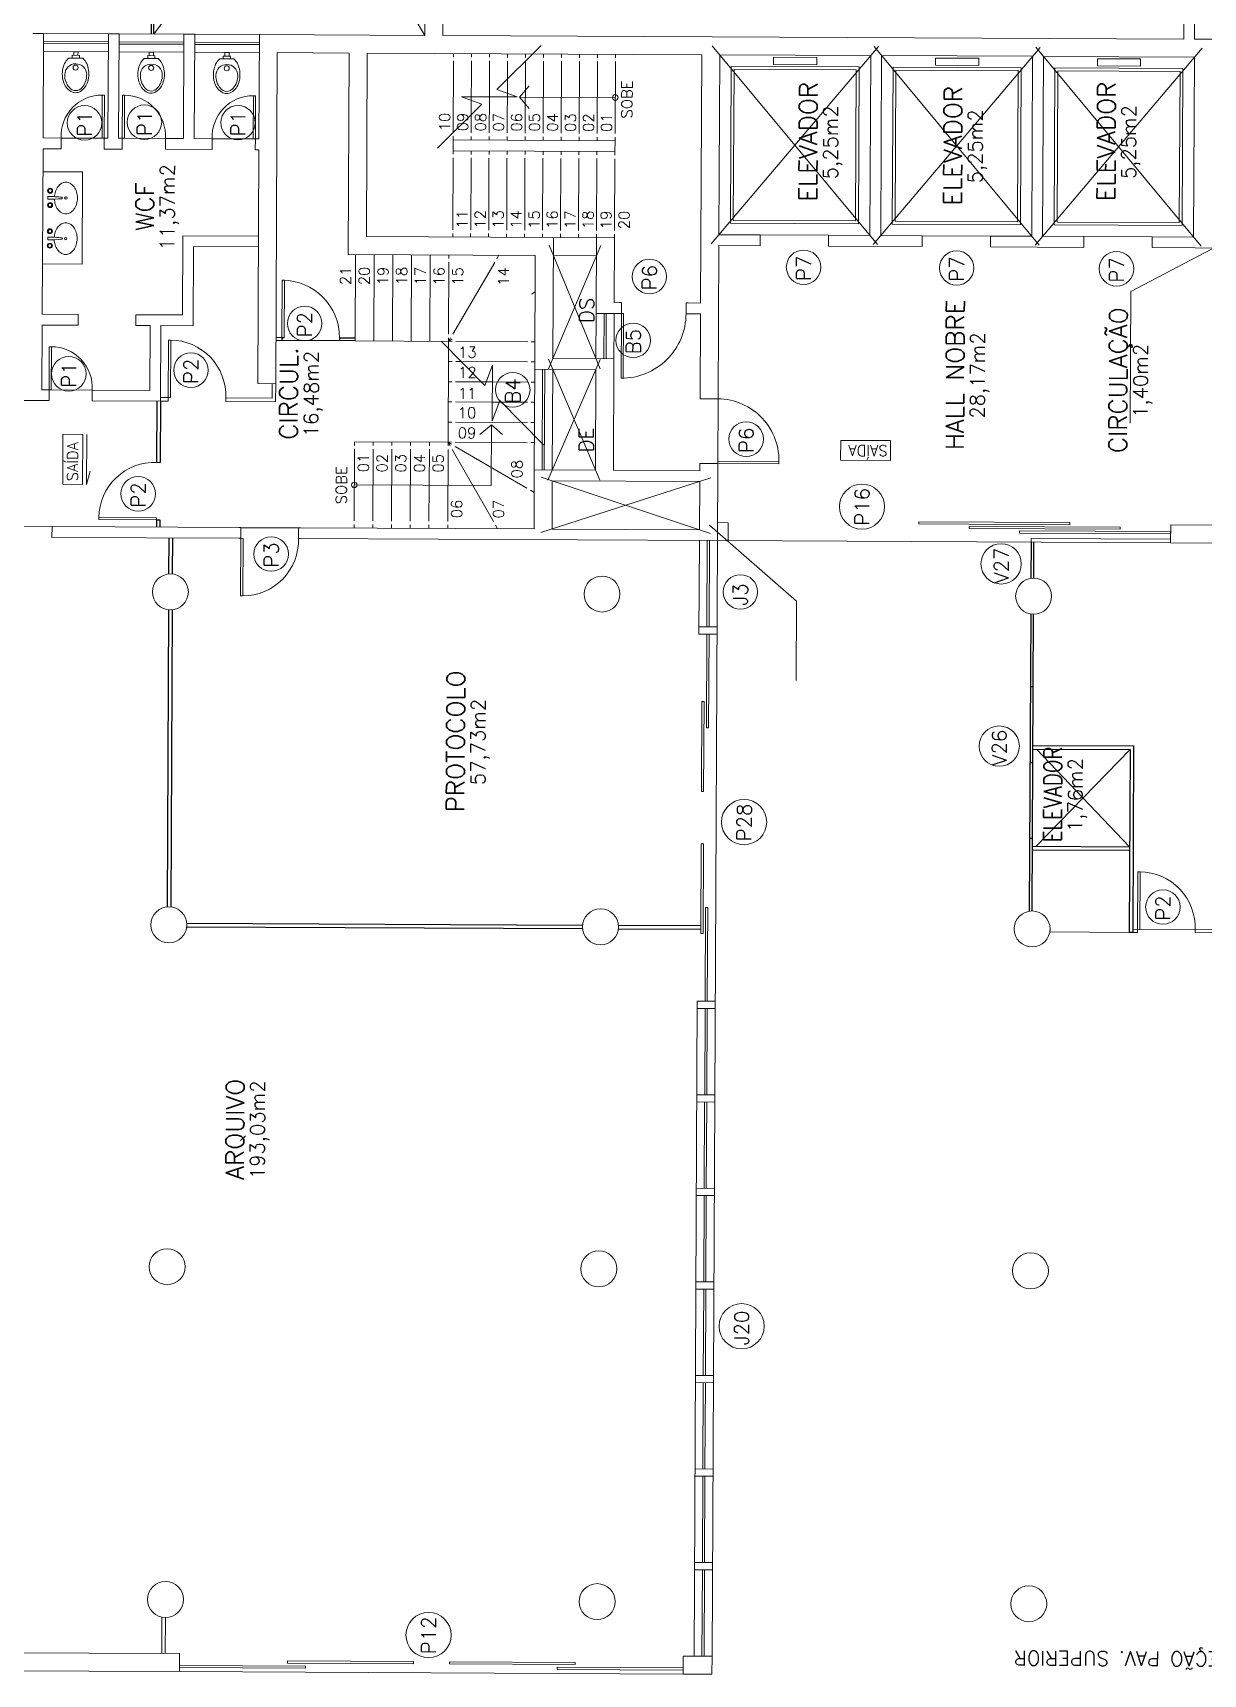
# Model space of a CAD drawing. Extents: x -1057 to 3416, y -340 to 4111.
# Drawn here: x -298.71 to -282.45, y 277.66 to 300.47 of the extents above; entities that cross this region are included whole.
import ezdxf
from ezdxf.enums import TextEntityAlignment as Align

# ---------------------------------------------------------------- set-up
doc = ezdxf.new("R2010")
doc.units = 0
doc.header["$LTSCALE"] = 50
for name, pattern in [('CONTINU', [0]), ('DASHDOT', [1, 0.5, -0.25, 0, -0.25]), ('HIDDEN', [9.525, 6.35, -3.175])]:
    doc.linetypes.add(name, pattern=pattern)
doc.layers.add('0.1', color=8, linetype='Continuous', lineweight=13)
doc.styles.add('80X50', font='romans.shx')
doc.styles.get("Standard").update_dxf_attribs({"font": 'romans.shx'})

# ---------------------------------------------------------------- blocks, each defined once
blk = doc.blocks.new('P90 - parede 25cm')
for points in [[(-0.125, 0.93), (-0.125, 0.9), (0.125, 0.9), (0.125, 0.93)], [(-0.125, -0.03), (-0.125, 0), (0.125, 0), (0.125, -0.03)]]:
    blk.add_lwpolyline(points)
blk.add_lwpolyline([(-0.975, 0.03), (-0.125, 0.03), (-0.125, 0), (-0.975, 0)], close=True)
at = {"color": 8}
blk.add_arc((-0.117, 0.042), 0.859, 90.5007, 182.7724, dxfattribs=at)
blk = doc.blocks.new('P90')
for points in [[(0.075, 0.93), (0.075, 0.9), (-0.075, 0.9), (-0.075, 0.93)], [(0.075, -0.03), (0.075, 0), (-0.075, 0), (-0.075, -0.03)]]:
    blk.add_lwpolyline(points)
blk.add_lwpolyline([(0.975, 0.87), (0.075, 0.87), (0.075, 0.9), (0.975, 0.9)], close=True)
at = {"color": 8}
blk.add_arc((0.075, 0.9), 0.9, 270, 0, dxfattribs=at)
blk = doc.blocks.new('P60')
at = {"color": 252}
blk.add_lwpolyline([(-0.6, 0.06), (0, 0.06), (0, 0.03), (-0.6, 0.03)], close=True, dxfattribs=at)
at = {"color": 8}
blk.add_arc((-0.029, 0.06), 0.571, 87.1025, 180, dxfattribs=at)
blk = doc.blocks.new('Vaso')
for points in [[(0.03, -0.05), (0.03, 0), (-0.03, 0), (-0.03, -0.05)], [(0.05, -0.09), (0.05, -0.05), (-0.05, -0.05), (-0.05, -0.09)]]:
    blk.add_lwpolyline(points)
for points in [[(0.183, -0.31, -0.071776), (0.168, -0.413, -0.083144), (0.129, -0.494, -0.106699), (0.065, -0.552, -0.132564), (-0.002, -0.57, -0.132564), (-0.069, -0.552, -0.106699), (-0.133, -0.494, -0.083144), (-0.172, -0.413, -0.071776), (-0.187, -0.31, -0.071776), (-0.172, -0.207, -0.083144), (-0.133, -0.126, -0.060171), (-0.1, -0.09), (0.096, -0.09, -0.060171), (0.129, -0.126, -0.083144), (0.168, -0.207, -0.071776)], [(-0.088, -0.497, 0.2474), (0, -0.541, 0.2474), (0.088, -0.497, 0.197858), (0.152, -0.318, 0.418329), (0, -0.168, 0.418329), (-0.152, -0.318, 0.197858)]]:
    blk.add_lwpolyline(points, format="xyb", close=True)
blk.add_circle((-0.002, -0.22), 0.0352)
blk = doc.blocks.new('Cuba')
blk.add_lwpolyline([(0.001, 0.05), (-0.007, 0.05, -0.389688), (-0.009, 0.052, -0.017234), (-0.019, 0.248, -0.418769), (-0.017, 0.25), (0.001, 0.25), (0.019, 0.25, -0.418769), (0.021, 0.248, -0.017234), (0.011, 0.052, -0.389688), (0.009, 0.05)], format="xyb", close=True)
blk.add_lwpolyline([(-0.016, 0.16, 0.059592), (-0.087, 0.147, 0.084248), (-0.156, 0.113, 0.106469), (-0.205, 0.058, 0.130159), (-0.22, 0, 0.130159), (-0.205, -0.058, 0.106469), (-0.156, -0.113, 0.084248), (-0.087, -0.147, 0.073281), (0, -0.16, 0.073281), (0.087, -0.147, 0.084248), (0.156, -0.113, 0.106469), (0.205, -0.058, 0.130159), (0.22, 0, 0.130159), (0.205, 0.058, 0.106469), (0.156, 0.113, 0.084248), (0.087, 0.147, 0.058268), (0.018, 0.159, 0.073281)], format="xyb")
for centre, radius in [((-0.099, 0.22), 0.035), ((0.101, 0.22), 0.035), ((0, 0), 0.0175)]:
    blk.add_circle(centre, radius)
at = {"color": 8}
for centre, radius in [((-0.099, 0.22), 0.025), ((-0.099, 0.22), 0.024), ((0.101, 0.22), 0.025), ((0.101, 0.22), 0.024)]:
    blk.add_circle(centre, radius, dxfattribs=at)
blk = doc.blocks.new('ÁREA')
for p in [(0.00005, 0.00376), (0, 0)]:
    blk.add_attdef('COMPARTIMENTO', text='', height=0.0025).set_placement(p, align=Align.CENTER)
at = {"color": 1}
for p in [(-0.00005, -0.00376), (-0.0001, -0.00752)]:
    blk.add_attdef('ÁREA', text='', height=0.002, dxfattribs=at).set_placement(p, align=Align.CENTER)
blk = doc.blocks.new('P80')
for points in [[(0, 0.86), (0, 0.83), (0.15, 0.83), (0.15, 0.86)], [(0, 0), (0, 0.03), (0.15, 0.03), (0.15, 0)]]:
    blk.add_lwpolyline(points)
blk.add_lwpolyline([(-0.8, 0.06), (0, 0.06), (0, 0.03), (-0.8, 0.03)], close=True)
at = {"color": 8}
blk.add_arc((-0.025, 0.056), 0.775, 88.1408, 179.6698, dxfattribs=at)

msp = doc.modelspace()

# ---------------------------------------------------------------- linework, layer by layer
at = {"layer": '0.1', "color": 7}
for p, q in [((-293.264, 300.432), (-293.235, 306.582)), ((-293.014, 300.431), (-292.99, 305.43)), ((-282.708, 301.781), (-282.714, 300.381)), ((-282.558, 301.78), (-282.564, 300.38)), ((-298.714, 300.458), (-298.564, 300.457)), ((-298.571, 299.007), (-298.564, 300.457)), ((-297.671, 299.003), (-297.664, 300.453)), ((-297.664, 300.453), (-297.514, 300.452)), ((-297.521, 299.002), (-297.514, 300.452)), ((-296.621, 298.998), (-296.614, 300.448)), ((-296.614, 300.448), (-296.464, 300.447)), ((-296.471, 298.997), (-296.464, 300.447)), ((-295.571, 298.993), (-295.564, 300.443)), ((-295.564, 300.443), (-293.264, 300.432)), ((-293.014, 300.431), (-282.714, 300.381)), ((-282.564, 300.38), (-281.88, 300.377)), ((-295.338, 295.592), (-295.316, 300.192)), ((-295.316, 300.192), (-294.316, 300.187)), ((-294.316, 300.187), (-294.329, 297.387)), ((-294.066, 300.186), (-294.078, 297.636)), ((-294.066, 300.186), (-289.416, 300.163)), ((-289.432, 296.713), (-289.416, 300.163)), ((-289.178, 297.662), (-289.166, 300.162)), ((-289.166, 300.162), (-287.066, 300.152)), ((-287.078, 297.652), (-287.066, 300.152)), ((-286.928, 297.651), (-286.916, 300.151)), ((-286.916, 300.151), (-284.816, 300.141)), ((-284.828, 297.641), (-284.816, 300.141)), ((-284.678, 297.64), (-284.666, 300.14)), ((-284.666, 300.14), (-282.566, 300.13)), ((-282.578, 297.63), (-282.566, 300.13)), ((-298.571, 299.007), (-298.321, 299.006)), ((-298.322, 298.856), (-298.321, 299.006)), ((-297.721, 299.003), (-297.722, 298.853)), ((-297.721, 299.003), (-297.671, 299.003)), ((-297.521, 299.002), (-297.471, 299.002)), ((-297.471, 299.002), (-297.472, 298.852)), ((-296.872, 298.849), (-296.871, 298.999)), ((-296.871, 298.999), (-296.621, 298.998)), ((-296.471, 298.997), (-296.221, 298.996)), ((-296.222, 298.846), (-296.221, 298.996)), ((-295.621, 298.993), (-295.622, 298.843)), ((-295.621, 298.993), (-295.571, 298.993)), ((-292.871, 299.03), (-292.872, 298.83)), ((-292.871, 298.98), (-290.621, 298.969)), ((-298.583, 296.557), (-298.572, 298.857)), ((-298.572, 298.857), (-298.322, 298.856)), ((-297.722, 298.853), (-297.472, 298.852)), ((-296.872, 298.849), (-296.222, 298.846)), ((-295.622, 298.843), (-295.572, 298.843)), ((-295.588, 295.593), (-295.572, 298.843)), ((-292.872, 298.83), (-290.622, 298.819)), ((-290.622, 298.819), (-290.621, 298.969)), ((-296.633, 296.548), (-296.628, 297.648)), ((-296.628, 297.648), (-295.578, 297.643)), ((-294.078, 297.636), (-290.628, 297.619)), ((-291.486, 295.943), (-291.478, 297.623)), ((-290.883, 296.57), (-290.878, 297.62)), ((-290.632, 296.719), (-290.628, 297.619)), ((-289.178, 297.662), (-288.603, 297.659)), ((-288.603, 297.509), (-288.603, 297.659)), ((-287.653, 297.655), (-287.653, 297.505)), ((-287.653, 297.655), (-287.078, 297.652)), ((-286.928, 297.651), (-286.353, 297.648)), ((-286.353, 297.498), (-286.353, 297.648)), ((-285.403, 297.644), (-285.403, 297.494)), ((-285.403, 297.644), (-284.828, 297.641)), ((-284.678, 297.64), (-284.103, 297.637)), ((-284.103, 297.487), (-284.103, 297.637)), ((-283.153, 297.633), (-283.153, 297.483)), ((-283.153, 297.633), (-282.578, 297.63)), ((-296.484, 296.397), (-296.479, 297.497)), ((-296.479, 297.497), (-295.579, 297.493)), ((-294.329, 297.387), (-291.729, 297.374)), ((-289.189, 295.382), (-289.178, 297.512)), ((-289.178, 297.512), (-288.603, 297.509)), ((-287.653, 297.505), (-286.353, 297.498)), ((-285.403, 297.494), (-284.103, 297.487)), ((-283.153, 297.483), (-281.605, 297.475)), ((-291.737, 295.794), (-291.729, 297.374)), ((-291.479, 297.373), (-290.879, 297.37)), ((-290.632, 296.719), (-290.532, 296.718)), ((-290.533, 296.568), (-290.532, 296.718)), ((-289.632, 296.714), (-289.633, 296.564)), ((-289.632, 296.714), (-289.432, 296.713)), ((-298.583, 296.557), (-298.083, 296.555)), ((-298.084, 296.405), (-298.083, 296.555)), ((-297.284, 296.401), (-297.283, 296.551)), ((-297.283, 296.551), (-296.633, 296.548)), ((-290.533, 296.568), (-290.883, 296.57)), ((-289.633, 296.564), (-289.433, 296.563)), ((-289.439, 295.383), (-289.433, 296.563)), ((-298.588, 295.507), (-298.584, 296.407)), ((-298.584, 296.407), (-298.084, 296.405)), ((-297.284, 296.401), (-297.084, 296.4)), ((-297.088, 295.5), (-297.084, 296.4)), ((-296.939, 295.349), (-296.934, 296.399)), ((-296.934, 296.399), (-296.484, 296.397)), ((-291.737, 295.794), (-290.887, 295.79)), ((-291.486, 295.943), (-290.636, 295.939)), ((-290.894, 294.39), (-290.887, 295.79)), ((-290.644, 294.389), (-290.636, 295.939)), ((-295.588, 295.593), (-295.338, 295.592)), ((-299.989, 295.364), (-298.489, 295.357)), ((-298.588, 295.507), (-298.488, 295.507)), ((-298.488, 295.507), (-298.489, 295.357)), ((-297.889, 295.354), (-297.888, 295.504)), ((-297.889, 295.354), (-296.939, 295.349)), ((-297.888, 295.504), (-297.088, 295.5)), ((-289.189, 295.382), (-289.439, 295.383)), ((-289.444, 294.383), (-289.443, 294.483)), ((-289.443, 294.483), (-289.193, 294.482)), ((-289.198, 293.412), (-289.193, 294.482)), ((-291.747, 293.574), (-291.743, 294.394)), ((-291.743, 294.394), (-290.894, 294.39)), ((-291.497, 293.573), (-291.494, 294.243)), ((-291.494, 294.243), (-289.444, 294.233)), ((-290.644, 294.389), (-289.444, 294.383)), ((-289.447, 293.563), (-289.444, 294.233)), ((-298.448, 293.457), (-298.447, 293.607)), ((-298.447, 293.607), (-295.821, 293.594)), ((-295.821, 293.594), (-295.822, 293.444)), ((-295.021, 293.59), (-295.022, 293.44)), ((-295.021, 293.59), (-291.747, 293.574)), ((-291.497, 293.573), (-289.447, 293.563)), ((-282.897, 293.632), (-282.898, 293.382)), ((-282.897, 293.632), (-279.797, 293.617)), ((-298.448, 293.457), (-295.822, 293.444)), ((-295.022, 293.44), (-289.198, 293.412)), ((-282.898, 293.382), (-279.598, 293.366)), ((-304.273, 277.985), (-296.673, 277.948)), ((-296.673, 277.948), (-296.674, 277.698)), ((-289.673, 277.914), (-289.674, 277.664)), ((-289.673, 277.914), (-289.273, 277.912)), ((-289.274, 277.662), (-289.273, 277.912)), ((-304.274, 277.735), (-296.674, 277.698)), ((-289.674, 277.664), (-289.274, 277.662))]:
    msp.add_line(p, q, dxfattribs=at)
at = {"layer": '0.1', "color": 8, "linetype": 'DASHDOT', "ltscale": 0.3}
for p, q in [((-293.239, 305.582), (-297.034, 300.45)), ((-296.24, 305.491), (-293.264, 300.432)), ((-289.283, 297.537), (-286.96, 300.276)), ((-286.973, 297.526), (-289.27, 300.287)), ((-287.033, 297.527), (-284.71, 300.265)), ((-284.723, 297.515), (-287.02, 300.277)), ((-284.783, 297.516), (-282.46, 300.255)), ((-282.473, 297.505), (-284.77, 300.266)), ((-291.547, 295.8), (-290.818, 297.513)), ((-290.827, 295.797), (-291.538, 297.516)), ((-291.554, 294.253), (-290.826, 295.93)), ((-290.834, 294.25), (-291.546, 295.933)), ((-291.651, 293.524), (-289.29, 294.283)), ((-289.294, 293.512), (-291.648, 294.294)), ((-283.462, 290.509), (-284.769, 289.166)), ((-284.762, 290.516), (-283.469, 289.159))]:
    msp.add_line(p, q, dxfattribs=at)
at = {"layer": '0.1', "color": 8, "linetype": 'CONTINU', "lineweight": -2}
for p, q in [((-297.064, 300.45), (-297.052, 302.9)), ((-297.034, 300.45), (-297.023, 302.896)), ((-295.221, 296.231), (-295.335, 296.232)), ((-294.235, 296.186), (-295.335, 296.192)), ((-295.251, 296.231), (-295.251, 296.191)), ((-294.235, 296.226), (-294.451, 296.227)), ((-294.451, 296.227), (-294.451, 296.187)), ((-296.989, 295.35), (-296.993, 294.5)), ((-296.939, 295.349), (-296.943, 294.499)), ((-296.993, 294.5), (-296.943, 294.499)), ((-296.997, 293.7), (-296.997, 293.6)), ((-296.997, 293.7), (-296.947, 293.699)), ((-296.947, 293.699), (-296.947, 293.599)), ((-295.821, 293.594), (-295.021, 293.59)), ((-296.823, 293.449), (-296.826, 292.948)), ((-296.773, 293.449), (-296.776, 292.947)), ((-296.828, 292.45), (-296.848, 288.324)), ((-296.778, 292.45), (-296.798, 288.324)), ((-284.843, 292.394), (-284.863, 288.263)), ((-284.823, 288.266), (-284.803, 292.391)), ((-284.812, 290.566), (-283.412, 290.559)), ((-283.412, 290.559), (-283.424, 287.969)), ((-284.812, 290.516), (-283.462, 290.509)), ((-283.462, 290.509), (-283.474, 287.969)), ((-284.819, 289.166), (-283.469, 289.159)), ((-284.819, 289.116), (-283.469, 289.109)), ((-296.574, 288.098), (-291.073, 288.071)), ((-296.574, 288.048), (-291.073, 288.021)), ((-290.575, 288.069), (-289.428, 288.063)), ((-290.576, 288.019), (-289.428, 288.013)), ((-283.424, 287.969), (-283.474, 287.969))]:
    msp.add_line(p, q, dxfattribs=at)
at = {"layer": '0.1', "color": 8}
for p, q in [((-298.565, 300.347), (-297.665, 300.343)), ((-298.564, 300.457), (-297.664, 300.453)), ((-297.514, 300.452), (-296.614, 300.448)), ((-296.464, 300.447), (-295.564, 300.443)), ((-297.666, 300.203), (-298.566, 300.207)), ((-297.665, 300.313), (-298.565, 300.317)), ((-296.616, 300.198), (-297.516, 300.202)), ((-297.515, 300.342), (-296.615, 300.338)), ((-296.615, 300.308), (-297.515, 300.312)), ((-295.566, 300.193), (-296.466, 300.197)), ((-296.465, 300.337), (-295.565, 300.333)), ((-295.565, 300.303), (-296.465, 300.307)), ((-292.866, 300.13), (-292.866, 300.18)), ((-292.616, 300.129), (-292.616, 300.179)), ((-292.366, 300.127), (-292.366, 300.177)), ((-292.116, 300.126), (-292.116, 300.176)), ((-291.866, 300.125), (-291.866, 300.175)), ((-291.616, 300.124), (-291.616, 300.174)), ((-291.366, 300.123), (-291.366, 300.173)), ((-291.116, 300.121), (-291.116, 300.171)), ((-290.866, 300.12), (-290.866, 300.17)), ((-290.616, 300.119), (-290.616, 300.169)), ((-291.871, 299.075), (-291.866, 300.075)), ((-291.621, 299.074), (-291.616, 300.074)), ((-291.371, 299.073), (-291.366, 300.073)), ((-291.121, 299.071), (-291.116, 300.071)), ((-290.871, 299.07), (-290.866, 300.07)), ((-290.621, 299.069), (-290.616, 300.069)), ((-292.121, 299.076), (-292.117, 299.826)), ((-291.95, 299.575), (-291.814, 299.732)), ((-292.371, 299.077), (-292.368, 299.577)), ((-290.618, 299.569), (-291.95, 299.575)), ((-291.95, 299.575), (-291.816, 299.417)), ((-292.621, 299.079), (-292.62, 299.329)), ((-298.321, 299.006), (-297.721, 299.003)), ((-297.471, 299.002), (-296.871, 298.999)), ((-296.221, 298.996), (-295.621, 298.993)), ((-292.621, 298.979), (-292.621, 299.029)), ((-292.371, 298.977), (-292.371, 299.027)), ((-292.121, 298.976), (-292.121, 299.026)), ((-291.871, 298.975), (-291.871, 299.025)), ((-291.621, 298.974), (-291.621, 299.024)), ((-291.371, 298.973), (-291.371, 299.023)), ((-291.121, 298.971), (-291.121, 299.021)), ((-290.871, 298.97), (-290.871, 299.02)), ((-290.621, 298.969), (-290.621, 299.019)), ((-292.872, 298.78), (-292.872, 298.83)), ((-292.622, 298.779), (-292.622, 298.829)), ((-292.372, 298.777), (-292.372, 298.827)), ((-292.122, 298.776), (-292.122, 298.826)), ((-291.872, 298.775), (-291.872, 298.825)), ((-291.622, 298.774), (-291.622, 298.824)), ((-291.372, 298.773), (-291.372, 298.823)), ((-291.122, 298.771), (-291.122, 298.821)), ((-290.872, 298.77), (-290.872, 298.82)), ((-290.622, 298.769), (-290.622, 298.819)), ((-298.574, 298.538), (-298.024, 298.536)), ((-298.03, 297.254), (-298.024, 298.536)), ((-292.878, 297.63), (-292.878, 297.68)), ((-292.628, 297.629), (-292.628, 297.679)), ((-292.378, 297.627), (-292.378, 297.677)), ((-292.128, 297.626), (-292.128, 297.676)), ((-291.878, 297.625), (-291.878, 297.675)), ((-291.628, 297.624), (-291.628, 297.674)), ((-291.478, 297.623), (-290.628, 297.619)), ((-291.378, 297.623), (-291.378, 297.673)), ((-291.128, 297.621), (-291.128, 297.671)), ((-290.878, 297.62), (-290.878, 297.67)), ((-290.628, 297.619), (-290.628, 297.669)), ((-288.603, 297.659), (-287.653, 297.655)), ((-285.403, 297.644), (-286.353, 297.648)), ((-283.153, 297.633), (-284.103, 297.637)), ((-298.58, 297.256), (-298.03, 297.254)), ((-290.886, 295.94), (-290.883, 296.57)), ((-290.776, 295.94), (-290.773, 296.57)), ((-290.746, 295.94), (-290.743, 296.57)), ((-290.637, 295.789), (-290.633, 296.569)), ((-296.827, 296.199), (-296.832, 295.349)), ((-292.942, 294.73), (-292.935, 296.077)), ((-292.936, 295.9), (-292.886, 295.9)), ((-292.836, 295.9), (-292.759, 295.899)), ((-291.786, 295.895), (-291.736, 295.894)), ((-291.743, 294.394), (-291.737, 295.794)), ((-291.634, 294.394), (-291.627, 295.794)), ((-291.604, 294.394), (-291.597, 295.794)), ((-291.494, 294.393), (-291.487, 295.793)), ((-295.388, 295.592), (-295.389, 295.392)), ((-295.338, 295.592), (-295.339, 295.342)), ((-292.938, 295.62), (-292.888, 295.62)), ((-292.838, 295.62), (-292.326, 295.617)), ((-291.788, 295.615), (-291.738, 295.614)), ((-297.888, 295.504), (-298.488, 295.507)), ((-296.939, 295.399), (-296.801, 295.399)), ((-296.939, 295.349), (-296.832, 295.349)), ((-296.031, 295.395), (-296.032, 295.345)), ((-296.032, 295.345), (-295.339, 295.342)), ((-296.031, 295.395), (-295.389, 295.392)), ((-292.939, 295.34), (-292.889, 295.34)), ((-292.839, 295.34), (-292.327, 295.337)), ((-291.789, 295.335), (-291.739, 295.334)), ((-289.193, 294.482), (-289.189, 295.382)), ((-292.94, 295.06), (-292.89, 295.06)), ((-292.84, 295.06), (-291.84, 295.055)), ((-292.34, 295.021), (-292.499, 294.887)), ((-292.34, 295.021), (-292.345, 294.177)), ((-292.34, 295.021), (-292.184, 294.886)), ((-291.79, 295.055), (-291.74, 295.054)), ((-294.247, 293.686), (-294.242, 294.686)), ((-294.242, 294.786), (-292.892, 294.78)), ((-294.242, 294.736), (-294.242, 294.786)), ((-293.987, 293.685), (-293.982, 294.685)), ((-293.982, 294.735), (-293.982, 294.785)), ((-293.727, 293.684), (-293.722, 294.684)), ((-293.722, 294.734), (-293.722, 294.784)), ((-293.467, 293.683), (-293.462, 294.683)), ((-293.462, 294.733), (-293.462, 294.783)), ((-293.207, 293.681), (-293.202, 294.681)), ((-293.202, 294.731), (-293.202, 294.781)), ((-292.947, 293.68), (-292.942, 294.68)), ((-292.942, 294.78), (-292.913, 294.73)), ((-292.942, 294.78), (-292.892, 294.751)), ((-292.884, 294.68), (-292.312, 293.677)), ((-292.842, 294.78), (-291.842, 294.775)), ((-292.842, 294.722), (-291.845, 294.14)), ((-291.792, 294.775), (-291.742, 294.774)), ((-294.245, 294.186), (-292.345, 294.177)), ((-291.795, 294.111), (-291.745, 294.081)), ((-298.447, 293.607), (-299.447, 293.612)), ((-294.247, 293.586), (-294.247, 293.636)), ((-293.987, 293.585), (-293.987, 293.635)), ((-293.727, 293.584), (-293.727, 293.634)), ((-293.467, 293.583), (-293.467, 293.633)), ((-293.207, 293.581), (-293.207, 293.631)), ((-292.947, 293.58), (-292.947, 293.63)), ((-292.283, 293.627), (-292.255, 293.577)), ((-289.448, 293.413), (-289.454, 292.113)), ((-289.344, 292.213), (-289.338, 293.413)), ((-289.308, 293.413), (-289.314, 292.213)), ((-289.198, 293.412), (-289.273, 277.912)), ((-282.898, 293.382), (-289.198, 293.412)), ((-284.838, 293.441), (-282.898, 293.432)), ((-284.838, 293.391), (-284.838, 293.441)), ((-289.454, 292.213), (-289.204, 292.212)), ((-289.454, 292.113), (-289.204, 292.112)), ((-289.351, 290.813), (-289.344, 292.113)), ((-289.314, 292.113), (-289.321, 290.813)), ((-289.321, 290.813), (-289.351, 290.813)), ((-289.369, 287.013), (-289.363, 288.313)), ((-289.333, 288.313), (-289.363, 288.313)), ((-289.333, 288.313), (-289.339, 287.013)), ((-279.074, 287.988), (-283.424, 288.009)), ((-289.523, 277.913), (-289.479, 287.013)), ((-289.48, 286.913), (-289.23, 286.912)), ((-289.479, 287.013), (-289.229, 287.012)), ((-289.375, 285.713), (-289.37, 286.913)), ((-289.34, 286.913), (-289.345, 285.713)), ((-289.486, 285.613), (-289.236, 285.612)), ((-289.485, 285.713), (-289.235, 285.712)), ((-289.382, 284.413), (-289.376, 285.613)), ((-289.346, 285.613), (-289.352, 284.413)), ((-289.492, 284.413), (-289.242, 284.412)), ((-289.492, 284.313), (-289.242, 284.312)), ((-289.388, 283.113), (-289.382, 284.313)), ((-289.352, 284.313), (-289.358, 283.113)), ((-289.498, 283.113), (-289.248, 283.112)), ((-289.498, 283.013), (-289.248, 283.012)), ((-289.394, 281.813), (-289.388, 283.013)), ((-289.358, 283.013), (-289.364, 281.813)), ((-289.505, 281.713), (-289.255, 281.712)), ((-289.504, 281.813), (-289.254, 281.812)), ((-289.401, 280.513), (-289.395, 281.713)), ((-289.365, 281.713), (-289.371, 280.513)), ((-289.511, 280.513), (-289.261, 280.512)), ((-289.511, 280.413), (-289.261, 280.412)), ((-289.407, 279.213), (-289.401, 280.413)), ((-289.371, 280.413), (-289.377, 279.213)), ((-289.517, 279.213), (-289.267, 279.212)), ((-289.517, 279.113), (-289.267, 279.112)), ((-289.413, 277.913), (-289.407, 279.113)), ((-289.377, 279.113), (-289.383, 277.913)), ((-296.674, 277.698), (-289.674, 277.664))]:
    msp.add_line(p, q, dxfattribs=at)
at = {"layer": '0.1', "color": 8, "linetype": 'DASHDOT', "ltscale": 0.2}
for p, q in [((-292.871, 299.08), (-292.866, 300.08)), ((-292.62, 299.329), (-292.616, 300.079)), ((-292.368, 299.577), (-292.366, 300.077)), ((-292.117, 299.826), (-292.116, 300.076)), ((-292.877, 297.73), (-292.873, 298.73)), ((-292.627, 297.729), (-292.623, 298.729)), ((-292.377, 297.727), (-292.373, 298.727)), ((-292.127, 297.726), (-292.123, 298.726)), ((-291.877, 297.725), (-291.873, 298.725)), ((-291.627, 297.724), (-291.623, 298.724)), ((-291.377, 297.723), (-291.373, 298.723)), ((-291.127, 297.721), (-291.123, 298.721)), ((-290.877, 297.72), (-290.873, 298.72)), ((-290.627, 297.719), (-290.623, 298.719)), ((-294.235, 296.186), (-294.229, 297.386)), ((-293.975, 296.185), (-293.969, 297.385)), ((-293.715, 296.184), (-293.709, 297.384)), ((-293.455, 296.183), (-293.449, 297.383)), ((-293.195, 296.181), (-293.189, 297.381)), ((-292.934, 296.28), (-292.93, 297.28)), ((-292.929, 297.33), (-292.929, 297.38)), ((-292.877, 296.28), (-292.294, 297.277)), ((-292.265, 297.327), (-292.236, 297.377)), ((-291.782, 296.838), (-291.732, 296.867)), ((-294.235, 296.186), (-292.885, 296.18)), ((-292.935, 296.18), (-292.906, 296.23)), ((-292.935, 296.077), (-292.935, 296.23)), ((-292.935, 296.18), (-292.885, 296.209)), ((-292.835, 296.18), (-291.835, 296.175)), ((-291.785, 296.175), (-291.735, 296.174)), ((-292.759, 295.899), (-291.836, 295.895)), ((-292.326, 295.617), (-291.838, 295.615)), ((-292.327, 295.337), (-291.839, 295.335))]:
    msp.add_line(p, q, dxfattribs=at)
at = {"layer": '0.1', "color": 8, "linetype": 'CONTINU'}
for p, q in [((-283.451, 296.875), (-281.23, 298.041)), ((-283.451, 296.875), (-283.46, 295.045)), ((-297.965, 294.888), (-297.968, 294.194)), ((-297.968, 294.194), (-297.916, 294.376)), ((-289.307, 293.629), (-288.098, 292.569)), ((-288.098, 292.569), (-288.103, 291.468))]:
    msp.add_line(p, q, dxfattribs=at)
at = {"layer": '0.1', "color": 8, "linetype": 'HIDDEN', "ltscale": 0.02}
for p, q in [((-289.047, 293.661), (-289.197, 293.662)), ((-289.048, 293.411), (-289.047, 293.661)), ((-296.921, 278.454), (-296.923, 277.949)), ((-296.871, 278.449), (-296.873, 277.949))]:
    msp.add_line(p, q, dxfattribs=at)
at = {"layer": '0.1', "color": 8}
for points in [[(-293.088, 298.865), (-292.472, 299.475), (-292.755, 299.579), (-291.982, 299.576), (-292.265, 299.68), (-291.649, 300.29)], [(-296.827, 296.199), (-296.797, 296.199), (-296.801, 295.399)], [(-291.614, 294.743), (-292.224, 295.359), (-292.329, 295.077), (-292.325, 295.849), (-292.43, 295.567), (-293.039, 296.182)], [(-283.424, 287.969), (-283.357, 287.969), (-283.353, 288.809)], [(-283.353, 288.809), (-283.323, 288.809), (-283.327, 288.009)], [(-284.578, 287.975), (-283.474, 287.969)], [(-282.557, 288.005), (-282.557, 287.965), (-279.071, 287.948)]]:
    msp.add_lwpolyline(points, dxfattribs=at)
for points in [[(-288.416, 300.028), (-288.416, 300.128), (-287.816, 300.125), (-287.816, 300.025)], [(-286.166, 300.017), (-286.166, 300.117), (-285.566, 300.115), (-285.566, 300.015)], [(-289.017, 297.821), (-289.006, 300.001), (-287.226, 299.993), (-287.237, 297.813)], [(-288.977, 297.861), (-288.967, 299.961), (-287.267, 299.953), (-287.277, 297.853)], [(-286.767, 297.81), (-286.756, 299.99), (-284.976, 299.982), (-284.987, 297.802)], [(-286.727, 297.85), (-286.717, 299.95), (-285.017, 299.942), (-285.027, 297.842)], [(-284.517, 297.799), (-284.506, 299.979), (-282.726, 299.971), (-282.737, 297.791)], [(-284.477, 297.839), (-284.467, 299.939), (-282.767, 299.931), (-282.777, 297.831)], [(-283.916, 300.007), (-283.916, 300.107), (-283.316, 300.104), (-283.316, 300.004)], [(-295.251, 296.231), (-295.247, 297.031), (-295.217, 297.031), (-295.221, 296.231)], [(-297.797, 293.734), (-296.997, 293.73), (-296.997, 293.7), (-297.797, 293.704)], [(-284.297, 293.633), (-284.297, 293.663), (-286.397, 293.673), (-286.397, 293.643)], [(-283.597, 293.57), (-283.597, 293.6), (-285.697, 293.61), (-285.697, 293.58)], [(-282.898, 293.507), (-282.898, 293.537), (-284.998, 293.547), (-284.998, 293.517)], [(-289.413, 291.175), (-289.383, 291.175), (-289.389, 289.925), (-289.419, 289.925)], [(-289.428, 287.951), (-289.398, 287.951), (-289.392, 289.201), (-289.422, 289.201)], [(-296.674, 277.753), (-296.674, 277.783), (-294.924, 277.774), (-294.924, 277.744)], [(-295.174, 277.816), (-295.173, 277.846), (-293.423, 277.837), (-293.424, 277.807)], [(-291.174, 277.796), (-291.174, 277.826), (-292.923, 277.835), (-292.924, 277.805)], [(-289.674, 277.719), (-289.674, 277.749), (-291.424, 277.758), (-291.424, 277.728)]]:
    msp.add_lwpolyline(points, close=True, dxfattribs=at)
at = {"layer": '0.1', "color": 8, "linetype": 'CONTINU'}
for points in [[(-298.023, 294.194), (-298.02, 294.888), (-298.295, 294.89), (-298.298, 294.196)], [(-286.79, 294.801), (-287.484, 294.804), (-287.485, 294.529), (-286.791, 294.526)]]:
    msp.add_lwpolyline(points, close=True, dxfattribs=at)
at = {"layer": '0.1', "color": 8, "linetype": 'CONTINU', "lineweight": -2}
for points in [[(-284.838, 293.391), (-284.841, 292.888)], [(-284.801, 292.891), (-284.798, 293.391)], [(-284.848, 291.385), (-284.808, 291.385)], [(-284.853, 290.328), (-284.813, 290.328)], [(-284.818, 289.272), (-284.858, 289.272)]]:
    msp.add_lwpolyline(points, dxfattribs=at)
at = {"layer": '0.1', "color": 8}
for centre, radius in [((-297.995, 299.216), 0.24), ((-297.163, 299.225), 0.24), ((-295.862, 299.219), 0.24), ((-290.618, 299.569), 0.0387), ((-288, 297.21), 0.24), ((-285.872, 297.2), 0.24), ((-283.65, 297.189), 0.24), ((-290.144, 297.081), 0.24), ((-294.936, 296.429), 0.24), ((-290.368, 296.194), 0.24), ((-296.516, 295.78), 0.24), ((-298.214, 295.729), 0.24), ((-292.043, 295.508), 0.24), ((-288.798, 294.822), 0.24), ((-297.25, 294.062), 0.24), ((-294.245, 294.186), 0.0387), ((-287.188, 293.884), 0.314), ((-295.401, 293.226), 0.24), ((-285.254, 293.089), 0.28), ((-288.879, 292.699), 0.24), ((-285.28, 290.557), 0.28), ((-288.827, 289.501), 0.314), ((-283.005, 288.321), 0.24), ((-288.861, 282.497), 0.314), ((-293.213, 278.206), 0.314)]:
    msp.add_circle(centre, radius, dxfattribs=at)
at = {"layer": '0.1', "color": 7}
for centre in [(-296.802, 292.699), (-290.802, 292.67), (-284.802, 292.641), (-296.824, 288.074), (-290.824, 288.045), (-284.824, 288.016), (-296.847, 283.324), (-290.847, 283.295), (-284.847, 283.266), (-296.869, 278.699), (-290.869, 278.67), (-284.87, 278.641)]:
    msp.add_circle(centre, 0.25, dxfattribs=at)
at = {"layer": '0.1', "color": 8}
for centre, radius, start, end in [((-295.251, 296.231), 0.8, 359.7233, 89.7233), ((-296.806, 295.424), 0.775, 357.8641, 89.3931), ((-297.022, 293.725), 0.775, 87.8641, 179.3931), ((-283.331, 288.034), 0.775, 357.8641, 89.3931)]:
    msp.add_arc(centre, radius, start, end, dxfattribs=at)

# ---------------------------------------------------------------- block references
for name, p, rotation in [('Vaso', (-298.116, 300.205), 359.7232820208157), ('Vaso', (-297.066, 300.2), 359.7232820208157), ('Vaso', (-296.016, 300.195), 359.7232820208157), ('P60', (-297.501, 299.002), 269.7232820208157), ('Cuba', (-298.254, 298.172), 89.72328202081573), ('Cuba', (-298.257, 297.608), 89.72328202081573), ('P60', (-298.518, 295.507), 269.7232820208157)]:
    msp.add_blockref(name, p, dxfattribs=dict(at, rotation=rotation))
ref = msp.add_blockref('ÁREA', (-287.812, 298.954), dxfattribs=dict(at, xscale=133.3333333333332, yscale=133.3333333333332, zscale=133.3333333333332, rotation=89.72328202081573))
ref.add_attrib('COMPARTIMENTO', 'ELEVADOR', dxfattribs={"layer": '0', "color": 3, "height": 0.25, "rotation": 89.7233}).set_placement((-287.812, 298.954), align=Align.CENTER)
ref.add_attrib('ÁREA', '5,25m2', dxfattribs={"layer": '0', "color": 1, "height": 0.2, "rotation": 89.7233}).set_placement((-287.524, 298.946), align=Align.CENTER)
ref = msp.add_blockref('ÁREA', (-285.801, 298.898), dxfattribs=dict(at, xscale=133.3333333333332, yscale=133.3333333333332, zscale=133.3333333333332, rotation=89.72328202081573))
ref.add_attrib('COMPARTIMENTO', 'ELEVADOR', dxfattribs={"layer": '0', "color": 3, "height": 0.25, "rotation": 89.7233}).set_placement((-285.801, 298.898), align=Align.CENTER)
ref.add_attrib('ÁREA', '5,25m2', dxfattribs={"layer": '0', "color": 1, "height": 0.2, "rotation": 89.7233}).set_placement((-285.513, 298.89), align=Align.CENTER)
ref = msp.add_blockref('ÁREA', (-283.668, 298.958), dxfattribs=dict(at, xscale=133.3333333333332, yscale=133.3333333333332, zscale=133.3333333333332, rotation=89.72328202081573))
ref.add_attrib('COMPARTIMENTO', 'ELEVADOR', dxfattribs={"layer": '0', "color": 3, "height": 0.25, "rotation": 89.7233}).set_placement((-283.668, 298.958), align=Align.CENTER)
ref.add_attrib('ÁREA', '5,25m2', dxfattribs={"layer": '0', "color": 1, "height": 0.2, "rotation": 89.7233}).set_placement((-283.38, 298.95), align=Align.CENTER)
at = {"layer": '0.1', "color": 8, "xscale": -1}
for name, p, rotation in [('P60', (-297.691, 299.003), 89.72328202081586), ('P60', (-295.591, 298.993), 89.72328202081586), ('P90', (-289.633, 296.639), 89.72328202081586), ('P90 - parede 25cm', (-289.318, 294.483), 359.7232820208158), ('P80', (-295.852, 293.444), 269.7232820208156)]:
    msp.add_blockref(name, p, dxfattribs=dict(at, rotation=rotation))
at = {"layer": '0.1', "color": 8}
ref = msp.add_blockref('ÁREA', (-297.033, 298.051), dxfattribs=dict(at, xscale=133.3333333333332, yscale=133.3333333333332, zscale=133.3333333333332, rotation=89.72328202081573))
ref.add_attrib('COMPARTIMENTO', 'WCF', dxfattribs={"layer": '0', "color": 3, "height": 0.25, "rotation": 89.7233}).set_placement((-297.033, 298.051), align=Align.CENTER)
ref.add_attrib('ÁREA', '11,37m2', dxfattribs={"layer": '0', "color": 1, "height": 0.2, "rotation": 89.7233}).set_placement((-296.745, 298.043), align=Align.CENTER)
ref = msp.add_blockref('ÁREA', (-285.77, 295.714), dxfattribs=dict(at, xscale=133.3333333333332, yscale=133.3333333333332, zscale=133.3333333333332, rotation=89.72328202081573))
ref.add_attrib('COMPARTIMENTO', 'HALL NOBRE', dxfattribs={"layer": '0', "color": 3, "height": 0.25, "rotation": 89.7233}).set_placement((-285.77, 295.714), align=Align.CENTER)
ref.add_attrib('ÁREA', '28,17m2', dxfattribs={"layer": '0', "color": 1, "height": 0.2, "rotation": 89.7233}).set_placement((-285.482, 295.706), align=Align.CENTER)
ref = msp.add_blockref('ÁREA', (-283.504, 295.64), dxfattribs=dict(at, xscale=133.3333333333332, yscale=133.3333333333332, zscale=133.3333333333332, rotation=89.72328202081573))
ref.add_attrib('COMPARTIMENTO', 'CIRCULAÇÃO', dxfattribs={"layer": '0', "color": 3, "height": 0.25, "rotation": 89.7233}).set_placement((-283.504, 295.64), align=Align.CENTER)
ref.add_attrib('ÁREA', '1,40m2', dxfattribs={"layer": '0', "color": 1, "height": 0.2, "rotation": 89.7233}).set_placement((-283.216, 295.632), align=Align.CENTER)
ref = msp.add_blockref('ÁREA', (-295.033, 295.456), dxfattribs=dict(at, xscale=133.3333333333332, yscale=133.3333333333332, zscale=133.3333333333332, rotation=89.72328202081573))
ref.add_attrib('COMPARTIMENTO', 'CIRCUL.', dxfattribs={"layer": '0', "color": 3, "height": 0.25, "rotation": 89.7233}).set_placement((-295.033, 295.456), align=Align.CENTER)
ref.add_attrib('ÁREA', '16,48m2', dxfattribs={"layer": '0', "color": 1, "height": 0.2, "rotation": 89.7233}).set_placement((-294.745, 295.448), align=Align.CENTER)
ref = msp.add_blockref('ÁREA', (-292.713, 290.622), dxfattribs=dict(at, xscale=133.3333333333332, yscale=133.3333333333332, zscale=133.3333333333332, rotation=89.72328202081573))
ref.add_attrib('COMPARTIMENTO', 'PROTOCOLO', dxfattribs={"layer": '0', "color": 3, "height": 0.25, "rotation": 89.7233}).set_placement((-292.713, 290.622), align=Align.CENTER)
ref.add_attrib('ÁREA', '57,73m2', dxfattribs={"layer": '0', "color": 1, "height": 0.2, "rotation": 89.7233}).set_placement((-292.425, 290.614), align=Align.CENTER)
ref = msp.add_blockref('ÁREA', (-284.412, 289.885), dxfattribs=dict(at, xscale=133.3333333333332, yscale=133.3333333333332, zscale=133.3333333333332, rotation=89.72328202081573))
ref.add_attrib('COMPARTIMENTO', 'ELEVADOR', dxfattribs={"layer": '0', "color": 3, "height": 0.25, "rotation": 89.7233, "width": 0.8}).set_placement((-284.412, 289.885), align=Align.CENTER)
ref.add_attrib('ÁREA', '1,76m2', dxfattribs={"layer": '0', "color": 1, "height": 0.2, "rotation": 89.7233}).set_placement((-284.124, 289.877), align=Align.CENTER)
ref = msp.add_blockref('ÁREA', (-295.779, 285.233), dxfattribs=dict(at, xscale=133.3333333333332, yscale=133.3333333333332, zscale=133.3333333333332, rotation=89.72328202081573))
ref.add_attrib('COMPARTIMENTO', 'ARQUIVO', dxfattribs={"layer": '0', "color": 3, "height": 0.25, "rotation": 89.7233}).set_placement((-295.779, 285.233), align=Align.CENTER)
ref.add_attrib('ÁREA', '193,03m2', dxfattribs={"layer": '0', "color": 1, "height": 0.2, "rotation": 89.7233}).set_placement((-295.491, 285.225), align=Align.CENTER)

# ---------------------------------------------------------------- texts
at = {"layer": '0.1', "color": 7, "style": '80X50'}
for s, rotation, p in [('SOBE', 89.7233, (-290.382, 299.278)), ('10', 89.7233, (-292.915, 299.1)), ('09', 89.7233, (-292.665, 299.099)), ('08', 89.7233, (-292.415, 299.097)), ('07', 89.7233, (-292.165, 299.096)), ('06', 89.7233, (-291.915, 299.095)), ('05', 89.7233, (-291.665, 299.094)), ('04', 89.7233, (-291.415, 299.093)), ('03', 89.7233, (-291.165, 299.091)), ('02', 89.7233, (-290.915, 299.09)), ('01', 89.7233, (-290.665, 299.089)), ('11', 89.7233, (-292.671, 297.749)), ('12', 89.7233, (-292.421, 297.747)), ('13', 89.7233, (-292.171, 297.746)), ('14', 89.7233, (-291.921, 297.745)), ('15', 89.7233, (-291.671, 297.744)), ('16', 89.7233, (-291.421, 297.743)), ('17', 89.7233, (-291.171, 297.741)), ('18', 89.7233, (-290.921, 297.74)), ('19', 89.7233, (-290.671, 297.739)), ('20', 89.7233, (-290.421, 297.738)), ('21', 89.7233, (-294.293, 296.962)), ('20', 89.7233, (-294.033, 296.961)), ('19', 89.7233, (-293.773, 296.959)), ('18', 89.7233, (-293.513, 296.958)), ('17', 89.7233, (-293.253, 296.957)), ('16', 89.7233, (-292.993, 296.956)), ('15', 89.7233, (-292.733, 296.954)), ('14', 89.7233, (-292.098, 296.951)), ('13', 359.7233, (-292.802, 295.954)), ('12', 359.7233, (-292.803, 295.674)), ('11', 359.7233, (-292.805, 295.382)), ('10', 359.7233, (-292.806, 295.114)), ('09', 359.7233, (-292.807, 294.834)), ('SOBE', 89.7233, (-294.351, 293.917)), ('01', 89.7233, (-294.045, 294.361)), ('02', 89.7233, (-293.785, 294.359)), ('03', 89.7233, (-293.525, 294.358)), ('04', 89.7233, (-293.265, 294.357)), ('05', 89.7233, (-293.005, 294.356)), ('08', 89.7233, (-291.909, 294.276)), ('06', 89.7233, (-292.748, 293.723)), ('07', 89.7233, (-292.166, 293.72))]:
    msp.add_text(s, height=0.15, rotation=rotation, dxfattribs=at).set_placement(p)
at = {"layer": '0.1', "color": 7}
for s, rotation, p in [('P1', 89.7233, (-297.895, 299.025)), ('P1', 89.7233, (-297.062, 299.034)), ('P1', 89.7233, (-295.762, 299.028)), ('P6', 89.7233, (-290.043, 296.89)), ('P7', 89.7233, (-287.899, 297.019)), ('P7', 89.7233, (-285.771, 297.009)), ('P7', 89.7233, (-283.549, 296.998)), ('DS', 89.7233, (-290.915, 296.437)), ('P2', 89.7233, (-294.835, 296.237)), ('B5', 89.7233, (-290.267, 296.003)), ('P1', 89.7233, (-298.114, 295.538)), ('P2', 89.7233, (-296.416, 295.589)), ('B4', 89.7233, (-291.942, 295.317)), ('DE', 89.7233, (-290.92, 294.64)), ('P6', 89.7233, (-288.697, 294.631)), ('P2', 89.7233, (-297.149, 293.871)), ('P16', 89.7233, (-287.088, 293.619)), ('P3', 89.7233, (-295.3, 293.035)), ('V27', 89.7233, (-285.153, 292.818)), ('J3', 89.7233, (-288.778, 292.508)), ('V26', 89.7233, (-285.18, 290.286)), ('P28', 89.7233, (-288.727, 289.235)), ('P2', 89.7233, (-282.904, 288.13)), ('J20', 89.7233, (-288.761, 282.232)), ('P12', 89.7233, (-293.113, 277.94)), ('PROJEÇÃO PAV. SUPERIOR', 179.7233, (-281.535, 277.969))]:
    msp.add_text(s, height=0.2, rotation=rotation, dxfattribs=at).set_placement(p)
at = {"layer": '0.1', "color": 7, "text_generation_flag": 6}
for rotation, p in [(269.7233, (-298.088, 294.236)), (359.7233, (-286.831, 294.736))]:
    msp.add_text('SAÍDA', height=0.15, rotation=rotation, dxfattribs=at).set_placement(p)

doc.saveas('drawing.dxf')
